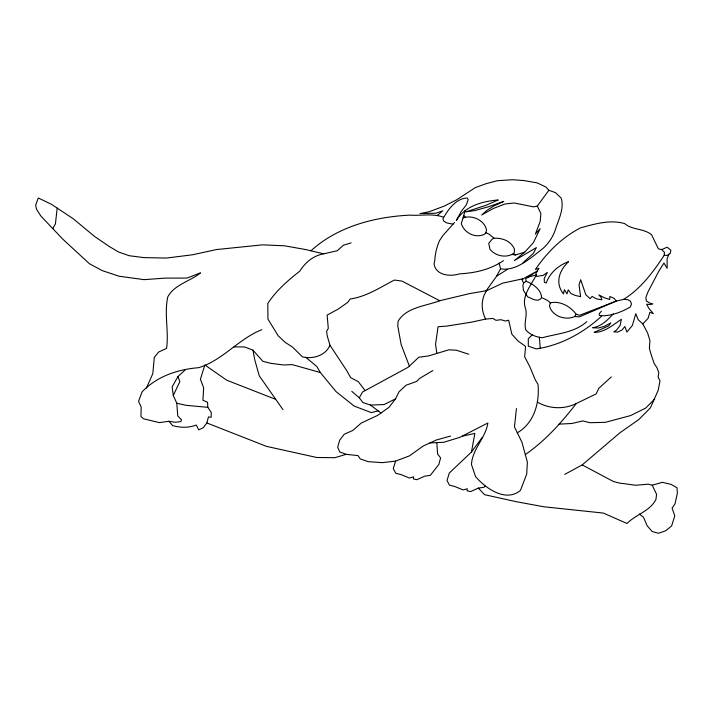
<?xml version="1.0" encoding="UTF-8"?>
<svg xmlns="http://www.w3.org/2000/svg" width="713" height="713" viewBox="0 0 713 713"><rect width="100%" height="100%" fill="white"/><g stroke="black" fill="none" stroke-linecap="round" stroke-linejoin="round"><path stroke-width="1.07" d="M541.568 297.562C541.434 289.826 532.843 283.738 526.194 281.305L523.574 282.954L522.896 285.565L523.494 290.494L527.665 296.786L534.295 299.781L538.021 300.226L540.445 299.139L541.568 297.562L547.637 300.44L550.391 302.873C559.955 300.476 570.596 306.528 576.175 314.246L579.642 315.262L616.264 301.082L623.581 299.398L627.841 299.656L630.399 301.198L631.522 303.979L630.345 306.929C622.021 311.991 609.036 316.955 599.303 315.485L599.25 313.675L601.469 311.126M623.581 299.398C640.942 288.622 653.072 272.125 664.186 255.37L664.463 252.322L661.691 249.586L658.411 248.864L651.566 234.773C643.634 228.107 632.458 230.361 624.65 223.579C609.971 219.363 594.927 223.989 580.703 227.786C562.138 237.295 547.014 252.357 535.41 269.487L538.957 268.32L535.891 273.498L536.693 276.43L543.226 275.352L547.361 272.366L544.224 278.444L544.384 282.268L546.265 283.034C549.661 272.936 558.671 265.2 568.555 261.662C559.197 270.387 554.794 283.141 563.475 293.89L564.393 289.683L566.995 293.854L568.243 289.834L570.953 293.569L575.418 295.485L580.605 296.635L579.036 284.915L580.658 279.71L585.801 294.656L590.132 298.631L592.138 296.421L596.309 298.8L601.897 299.834L601.326 297.829L598.911 294.888L604.374 297.776L609.713 299.478L609.838 296.474L614.151 298.373L616.264 301.082L579.428 316.848L574.767 316.519C565.712 320.805 551.898 316.207 549.456 305.832L550.391 302.873M516.444 408.585L514.447 426.891L521.925 442.185L527.379 462.176L526.693 474.154L520.472 490.392C505.775 502.701 485.731 488.414 475.562 476.623L471.48 464.582C472.175 449.11 485.722 437.969 487.861 422.996L459.787 437.363L443.709 442.301L429.93 442.933M57.2 208.107L55.409 223.935L52.78 228.606M485.027 486.008L484.038 487.282L478.343 488.102L470.625 491.587L467.104 490.811L467.282 488.77L463.138 489.929L454.814 486.524L449.466 485.17L447.006 480.473L449.324 473.004L471.48 452.006L474.84 433.406L462.782 436.089M463.12 217.955C472.006 214.497 484.831 220.317 486.533 230.103L485.82 232.777L484.653 234.149C475.633 238.757 464.306 233.062 461.293 223.695L465.215 210.397M261.814 329.691C238.516 338.871 222.866 360.297 198.588 367.694C177.778 369.307 156.815 376.437 142.137 391.793L138.545 401.285L141.183 407.096L140.951 416.454L143.58 418.781L159.382 422.631L168.829 421.276L172.653 425.572C180.327 427.809 188.749 427.969 196.28 425.055L198.713 429.859L203.303 427.675L206.859 422.952L208.472 416.909L211.146 417.319L211.253 412.364L207.831 407.337L207.536 402.292L202.911 400.198L203.66 387.712L200.398 379.254L204.872 364.967L226.645 380.172L275.423 399.253M450.545 436.071L436.481 439.939L423.379 445.919L409.467 455.865L395.59 461.106L393.282 468.566L395.742 473.263L401.08 474.617L409.414 478.031L413.549 476.863L413.371 478.904L416.891 479.689L424.618 476.195L430.304 475.375L438.843 464.439L440.598 457.889L437.604 454.012L436.819 442.613M564.723 474.395L582.2 464.912L619.936 432.773L638.901 419.458L650.372 407.881L658.179 390.359L660.006 380.911L658.09 377.025L658.857 372.703L656.914 367.605L654.195 363.505L651.325 355.208L649.374 348.274L649.944 340.573L647.573 332.882L642.796 323.925L638.18 319.682L635.773 313.693L632.369 325.467L626.896 332.071L624.9 326.509L621.977 329.985L617.779 332.062L613.786 331.866L616.442 330.217L620.105 325.449L621.406 319.299C613.1 324.789 604.677 332.49 594.152 332.383L608.724 325.868L610.8 322.882L604.232 326.438L598.314 328.007L592.637 327.748C601.237 326.474 607.734 320.039 613.26 313.8M668.937 254.211L667.118 258.569L667.118 268.302L663.946 263.061L658.812 271.19L647.965 291.974L645.933 297.241L646.326 301.046L650.256 303.292L652.912 303.934L650.55 304.513L646.638 304.237L648.892 308.399L653.313 313.613L649.873 312.321L648.037 318.444L642.796 323.925M146.441 388.041L152.823 373.594L154.302 357.365L158.616 352.044L166.584 348.407C168.963 331.349 164.052 313.88 167.787 296.893C174.311 284.549 190.228 281.314 200.496 272.883L187.073 278.07L164.997 278.115L144.186 279.656L119.035 276.216L102.244 270.61L89.446 263.748L62.646 239.015L40.837 215.994L36.532 209.23L35.65 205.264L38.288 197.982L51.488 204.31L73.287 218.793L94.571 236.449L108.813 246.199L118.429 251.965L129.187 255.717L143.857 257.598L166.468 258.061L192.644 254.764L216.44 249.568L262.598 244.844L284.585 245.807L305.592 249.541L323.711 253.819L337.258 250.744L343.425 245.227L351.117 242.875M168.829 421.276L175.14 422.283L180.772 421.615L181.521 419.805L177.751 415.902L176.797 403.255L173.268 395.483L179.828 381.633L177.965 376.544L185.585 369.566M395.59 461.106L382.132 462.657L368.211 461.65L360.243 458.94L358.069 455.625L346.215 454.324L339.727 451.935L337.677 447.14L339.682 440.215L344.236 434.235L352.775 430.465L361.215 423.076L377.658 415.385L389.048 407.301L395.546 398.843L399.022 391.793L406.054 385.225L416.775 381.366L419.627 378.407L432.827 370.573M526.194 281.305L525.695 278.828L537.424 270.904L523.369 278.703L502.638 283.15L486.694 290.654L469.626 293.604L439.734 300.743L401.963 281.1L394.414 280.049C380.172 287.41 366.348 296.688 350.172 298.997L347.703 302.401L338.238 309.077L327.124 315.093L328.292 328.363L326.607 331.349L327.222 335.876L329.976 345.235C325.672 355.635 312.659 359.495 302.365 356.803L292.651 347.178L284.924 342.187L278.159 335.734L267.928 319.076L267.821 303.453C276.118 290.735 287.811 280.459 299.745 271.207C305.217 262.482 313.337 255.593 323.711 253.819M486.177 290.744L496.622 276.189L500.544 268.801L499.127 263.044M177.965 376.544L172.154 386.856L173.268 395.483M381.036 412.987L370.466 405.064L362.926 402.56L359.29 397.774L362.552 391.99L408.157 367.248L418.816 357.231L428.816 355.876L448.851 349.816L456.284 350.208L468.789 354.236M486.694 290.654C480.776 298.783 481.025 310.405 485.651 319.067L492.95 318.444L496.007 320.333L500.918 319.691L505.374 321.028L508.663 320.199L511.845 334.192L518.146 341.108L525.588 346.384L524.652 356.758L529.741 366.535L535.418 380.127L538.012 384.334C539.75 402.667 534.224 423.059 517.335 432.791M574.767 316.519L576.175 314.246M453.04 224.149L446.588 222.884L443.7 221.066L442.925 218.873C447.835 209.8 455.892 198.366 467.175 197.991L468.191 199.569L466.293 204.934L461.275 211.351L456.382 220.424C464.929 206.004 482.487 201.226 498.182 199.988L485.401 205.522L465.705 211.895L474.813 210.585L488.797 206.672L503.77 201.405L493.833 205.95L486.934 210.38L481.685 214.996L493.191 208.553L504.822 204.043L514.153 202.973L533.556 206.868L537.299 206.075L548.841 190.291L555.525 192.67L561.202 198.098C564.509 208.909 558.315 219.845 555.275 230.014C552.593 237.723 547.869 244.506 541.541 249.666C530.035 258.338 515.954 271.546 500.544 268.801M471.48 452.006L482.309 437.39M611.299 376.919L598.768 388.353L596.157 393.915L576.247 403.549C561.559 422.533 545.133 440.901 525.312 454.591M454.537 222.456L443.058 235.37L439.466 240.682A96.87 70.248 -13.8 0 0 434.787 260.486L434.057 263.997C435.884 275.583 450.349 276.813 459.475 273.837C475.054 273.079 490.437 269.55 503.485 260.646M522.834 262.847L533.235 253.48L536.381 247.616L514.296 260.61L524.723 252.161L533.369 242.687L540.16 228.677L535.365 234.122L540.222 221.306L540.873 213.445L537.299 206.075M654.694 399.013L645.675 408.068L630.559 415.59L605.355 422.328L589.927 422.711L582.771 420.911L572.04 423.46L558.983 424.155M532.37 334.682L528.297 338.737L528.324 346.188L536.292 348.915C560.81 345.342 583.403 332.828 601.505 316.278M513.387 253.596L514.242 252.776L514.492 249.247C511.105 241.056 502.38 237.777 494.047 238.24L492.22 239.096L488.753 243.293L489.956 249.283C495.366 256.003 506.034 258.338 513.387 253.596L515.446 254.996L524.723 252.161M582.2 464.912L613.323 481.462L619.107 483.022L635.738 485.25L648.251 484.18L652.235 485.205L656.575 494.323L655.969 499.332C650.122 511.23 635.96 514.367 626.994 523.476L603.35 513.066L543.832 506.774L516.105 501.667L484.573 494.679L478.343 488.102M437.06 215.602L442.773 210.825L435.803 213.232L420.037 213.57L429.092 211.752L444.333 206.066L456.988 199.64L475.277 187.626L486.052 183.696L497.567 180.674L512.897 179.729L523.948 180.567L537.139 182.867L545.989 187.064L548.841 190.291M310.895 250.798C337.677 226.484 374.628 216.832 410.02 215.13C421.267 215.986 432.782 213.098 443.602 217.251M586.772 321.661C574.482 332.695 557.575 333.524 542.388 337.721C536.229 337.178 529.928 334.655 525.793 329.959C523.529 322.321 528.137 314.602 525.071 307.071C521.916 295.369 531.372 284.87 536.292 274.96L528.369 277.081M496.622 276.189L507.433 269.327M523.369 278.703L521.854 279.469L523.574 282.954M395.546 398.843L384.084 404.547L370.466 405.064M661.691 249.586L667.145 247.206L670.826 250.147L670.363 253.142L667.511 255.29L664.186 255.37M576.247 403.549C564.045 409.556 549.099 409.021 537.397 402.087M346.215 454.324L334.825 457.701L316.67 457.479L266.448 446.356L206.859 422.952M439.734 300.743C425.875 306.073 405.973 307.294 398.041 321.385L397.818 326.26L401.152 344.611L409.387 366.117M652.235 485.205L662.359 482.318L671.129 484.385L677.011 487.808L677.35 493.262L674.988 503.868L672.101 508.146L674.774 515.811L671.664 525.873L665.594 530.82L658.455 533.271L652.226 531.515L647.19 525.829L643.5 517.264L639.338 513.993M378.202 410.866L371.286 412.604L354.183 406.08L335.975 391.544L320.333 372.507L316.804 366.482L305.761 357.284M485.651 319.067L471.881 322.089L447.113 326.046L438.058 326.759L435.545 344.441L436.837 353.087M233.9 346.892L244.675 346.964L252.972 350.181L262.865 361.339L270.967 363.363L283.355 364.958L292.205 364.619L320.333 372.507M207.831 407.337L186.138 405.323L176.797 403.255M511.97 254.416L515.446 254.996M485.82 232.777L488.779 233.935L494.047 238.24M351.785 391.348L359.29 397.774M463.708 215.451L465.357 216.984M365.092 390.555L358.309 381.66L350.653 377.667L346.785 370.715L329.976 345.235M283.025 409.708L259.291 375.876L254.728 359.762L252.972 350.181M539.367 337.222L540.231 348.06"/></g></svg>
